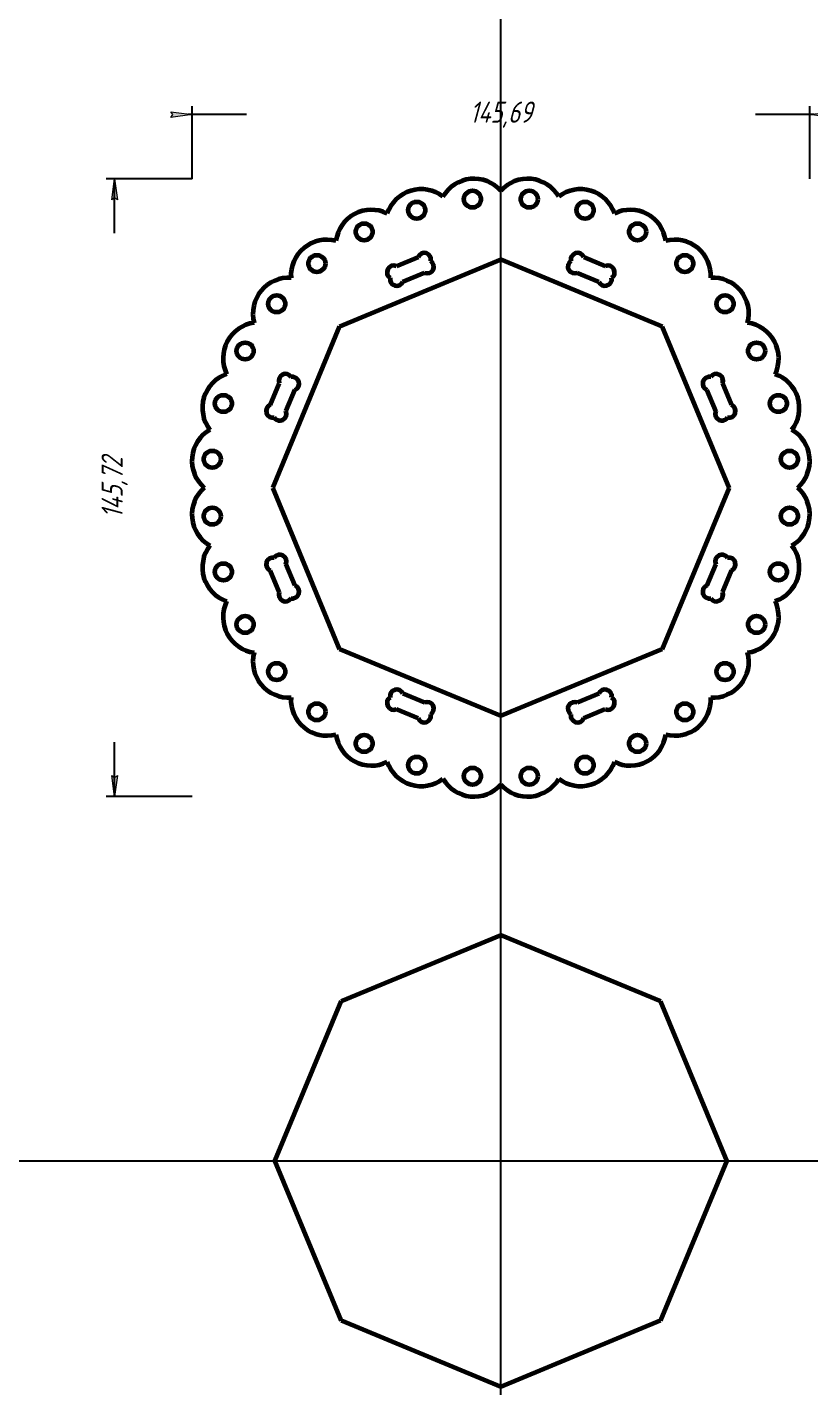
# Model space of a CAD drawing. Header units: millimetres. Extents: x 106 to 531, y -91 to 273.
# Drawn here: x 106.2 to 290.7, y -47.3 to 273.4 of the extents above; entities that cross this region are included whole.
import ezdxf

# ---------------------------------------------------------------- set-up
doc = ezdxf.new("R2010")
doc.units = ezdxf.units.MM
doc.linetypes.add('K5LT32773', pattern=[0])
doc.linetypes.add('K5LT_THIN', pattern=[0])
doc.styles.add('KDIMTEXTSTYLE', font='GOST_AU.SHX', dxfattribs={"width": 0.96, "oblique": 15, "height": 5})
doc.dimstyles.new('KDIMSTYLE (1.00)', dxfattribs={"dimtxt": 5, "dimasz": 1, "dimexe": 2, "dimexo": 0, "dimgap": 1, "dimtad": 1, "dimtxsty": 'KDIMTEXTSTYLE', "dimsah": 1, "dimcen": 0, "dimdle": 1, "dimadec": 0, "dimazin": 0, "dimtfac": 0.667, "dimtmove": 0, "dimatfit": 3, "dimfxl": 1, "dimtvp": 1, "dimtolj": 1, "dimtzin": 0, "dimarcsym": 0})

# ---------------------------------------------------------------- blocks, each defined once
blk = doc.blocks.new('KDIMARROW_01')
blk.add_hatch(color=0).paths.add_polyline_path([(0, 0), (-5, 0.658262491226197), (-4.5, 6e-16), (-5, -0.6582624912261956)])
at = {"color": 0, "linetype": 'K5LT_THIN', "lineweight": 18}
for p, q in [((-4.5, 6e-16), (-5, 0.658262491226197)), ((-5, 0.658262491226197), (0, 0)), ((0, 0), (-5, -0.6582624912261956)), ((-5, -0.6582624912261956), (-4.5, 6e-16)), ((0, 0), (-1, 0))]:
    blk.add_line(p, q, dxfattribs=at)

msp = doc.modelspace()

# ---------------------------------------------------------------- linework, layer by layer
at = {"color": 30, "linetype": 'K5LT32773', "lineweight": 60, "true_color": 0xff8000}
for p, q in [((217.8822137861328, 218.5809893920971), (179.8310420483025, 202.8196779940984)), ((198.34038941411, 219.1456383060315), (193.2499315024798, 217.0371016003446)), ((217.8822137861328, 218.5809893920971), (255.9333855239631, 202.8196779940984)), ((237.4240381581535, 219.1456383060317), (242.5144960697839, 217.0371016003448)), ((194.7806652319399, 213.3415834702993), (199.8711231435701, 215.4501201759862)), ((240.9837623403236, 213.3415834702996), (235.8933044286935, 215.4501201759864)), ((179.8310420483025, 202.8196779940984), (164.0697306503034, 164.768506256268)), ((255.9333855239631, 202.8196779940984), (271.6946969219621, 164.768506256268)), ((163.5050817363669, 184.3103306282882), (165.6136184420539, 189.4007885399186)), ((272.259345835897, 184.3103306282888), (270.1508091302102, 189.4007885399189)), ((169.3091365720991, 187.8700548104583), (167.2005998664122, 182.7795968988281)), ((266.4552910001648, 187.8700548104588), (268.5638277058517, 182.7795968988287)), ((164.0697306503037, 164.768506256268), (179.8310420483023, 126.7173345184377)), ((255.9333855239631, 126.7173345184376), (271.6946969219621, 164.768506256268)), ((163.5050817363686, 145.2266818842471), (165.6136184420554, 140.136223972617)), ((169.3091365721007, 141.6669577020771), (167.2005998664138, 146.7574156137073)), ((266.4552910001664, 141.6669577020776), (268.5638277058533, 146.7574156137078)), ((272.2593458358987, 145.2266818842477), (270.1508091302117, 140.1362239726174)), ((179.8310420483023, 126.7173345184377), (217.8822137861328, 110.9560231204386)), ((217.8822137861328, 110.9560231204389), (255.9333855239631, 126.7173345184375)), ((194.780665231942, 116.1954290422363), (199.8711231435721, 114.0868923365495)), ((240.9837623403256, 116.1954290422366), (235.8933044286955, 114.0868923365497)), ((198.340389414112, 110.3913742065042), (193.2499315024817, 112.4999109121911)), ((237.4240381581555, 110.3913742065044), (242.5144960697858, 112.4999109121914)), ((217.8822137861328, 59.25569116606178), (180.2137254806676, 43.65289243584425)), ((217.8822137861328, 59.25569116606178), (255.550702091598, 43.65289243584425)), ((180.2137254806676, 43.65289243584425), (164.6109267504496, 5.984404130378891)), ((255.550702091598, 43.65289243584425), (271.153500821816, 5.984404130378891)), ((164.6109267504499, 5.984404130378834), (180.2137254806674, -31.68408417508635)), ((255.550702091598, -31.68408417508647), (271.153500821816, 5.984404130378891)), ((180.2137254806674, -31.68408417508635), (217.8822137861328, -47.28688290530431)), ((217.8822137861328, -47.286882905304), (255.550702091598, -31.68408417508647))]:
    msp.add_line(p, q, dxfattribs=at)
at = {"color": 9, "true_color": 0xdca5c1}
for p, direction in [((217.8822137861328, 218.5809893920971), (1.83697019872103e-16, 1)), ((327.2715900059799, 5.984404130378888), (1, 0))]:
    msp.add_xline(p, direction, dxfattribs=at)
at = {"color": 30, "linetype": 'K5LT32773', "lineweight": 60, "true_color": 0xff8000}
for centre in [(211.1789760690468, 232.8276209464895), (224.5854515032191, 232.8276209464895), (198.0301023011232, 230.2121473369355), (237.7343252711427, 230.2121473369355), (185.644134044376, 225.0817113018681), (250.1202935278899, 225.0817113018681), (174.4970571127813, 217.6334726209335), (261.2673704594846, 217.6334726209335), (165.0172474214672, 208.1536629296194), (270.7471801507987, 208.1536629296194), (157.5690087405326, 197.0065859980246), (278.1954188317333, 197.0065859980246), (152.4385727054652, 184.6206177412774), (283.3258548668007, 184.6206177412774), (149.8230990959112, 171.4717439733539), (285.9413284763547, 171.4717439733539), (149.8230990959112, 158.0652685391819), (285.9413284763546, 158.0652685391817), (152.4385727054652, 144.9163947712583), (283.3258548668006, 144.9163947712581), (157.5690087405326, 132.5304265145111), (278.1954188317332, 132.530426514511), (165.0172474214672, 121.3833495829164), (270.7471801507985, 121.3833495829162), (174.4970571127813, 111.9035398916023), (261.2673704594845, 111.9035398916021), (185.644134044376, 104.4553012106676), (250.1202935278897, 104.4553012106676), (198.0301023011232, 99.32486517560024), (237.7343252711425, 99.32486517560014), (211.1789760690468, 96.70939156604624), (224.5854515032189, 96.70939156604615)]:
    msp.add_circle(centre, 2, dxfattribs=at)
for centre, radius, start, end in [((211.5397120861658, 229.1650066997312), 8.463246132199643, 41.46008616123297, 149.7899138387678), ((224.2247154861001, 229.1650066997312), 8.463246132199643, 30.2100861612322, 138.539913838767), ((199.0984474696461, 226.6902853016624), 8.463246132199643, 52.71008616123248, 161.0399138387673), ((236.6659801026198, 226.6902853016624), 8.463246132199643, 18.96008616123267, 127.2899138387675), ((187.3790324586107, 221.8359446610127), 8.463246132199643, 63.96008616123301, 172.2899138387679), ((248.3853951136552, 221.8359446610127), 8.463246132199643, 7.710086161232176, 116.039913838767), ((176.8318375996115, 214.7885343662571), 8.463246132199641, 75.21008616123251, 183.5399138387673), ((258.9325899726543, 214.7885343662571), 8.463246132199641, 356.4600861612327, 104.7899138387675), ((199.8070481719716, 218.5381283571518), 1.587499999999999, 348.9451007451955, 157.4999999999946), ((200.4786330924499, 216.9167789338478), 1.587499999999999, 247.4999999999923, 56.05489925480283), ((235.2857944798137, 216.916778933848), 1.587499999999999, 123.9451007451972, 292.5000000000098), ((235.957379400292, 218.538128357152), 1.587499999999999, 22.50000000000577, 191.0548992548045), ((192.6424215536, 215.570442842483), 1.587499999999999, 67.49999999999122, 236.0548992548028), ((243.1220060186635, 215.5704428424832), 1.587499999999999, 303.9451007451972, 112.5000000000035), ((167.8621856761436, 205.8188824427891), 8.463246132199641, 86.46008616123271, 194.7899138387675), ((193.3140064740783, 213.949093419179), 1.587499999999999, 168.9451007451955, 337.4999999999956), ((242.4504210981853, 213.9490934191792), 1.587499999999999, 202.5000000000014, 11.0548992548045), ((267.9022418961223, 205.8188824427891), 8.463246132199641, 345.2100861612325, 93.5399138387673), ((160.814775381388, 195.27168758379), 8.463246132199643, 97.71008616123223, 206.0399138387671), ((274.9496521908778, 195.27168758379), 8.463246132199643, 333.9600861612329, 82.28991383876782), ((155.9604347407384, 183.5522725727546), 8.463246132199643, 108.9600861612328, 217.2899138387676), ((167.0802771999155, 190.0082984887982), 1.587499999999999, 33.94510074519749, 202.5000000000049), ((168.7016266232195, 189.3367135683199), 1.587499999999999, 292.5000000000033, 101.0548992548047), ((267.0628009490446, 189.3367135683205), 1.587499999999999, 78.94510074519532, 247.4999999999932), ((268.6841503723485, 190.0082984887987), 1.587499999999999, 337.4999999999937, 146.0548992548025), ((279.8039928315276, 183.5522725727546), 8.463246132199643, 322.7100861612325, 71.03991383876725), ((164.1125916852467, 182.8436718704266), 1.587499999999999, 112.5000000000066, 281.0548992548047), ((165.7339411085507, 182.1720869499483), 1.587499999999999, 213.9451007451975, 22.50000000001028), ((270.0304864637134, 182.1720869499489), 1.587499999999999, 157.4999999999944, 326.0548992548025), ((271.6518358870173, 182.8436718704272), 1.587499999999999, 258.9451007451953, 67.49999999999945), ((153.4857133426696, 171.1110079562349), 8.463246132199643, 120.2100861612322, 228.539913838767), ((282.2787142295963, 171.1110079562349), 8.463246132199643, 311.4600861612329, 59.78991383876777), ((153.4857133426696, 158.4260045563009), 8.463246132199643, 131.460086161233, 239.7899138387678), ((282.2787142295962, 158.4260045563007), 8.463246132199643, 300.2100861612323, 48.53991383876703), ((155.9604347407384, 145.9847399397812), 8.463246132199643, 142.7100861612324, 251.0399138387673), ((279.8039928315275, 145.984739939781), 8.463246132199643, 288.9600861612326, 37.28991383876744), ((164.1125916852482, 146.6933406421088), 1.587499999999999, 78.94510074519525, 247.4999999999995), ((165.7339411085522, 147.364925562587), 1.587499999999999, 337.4999999999944, 146.0548992548025), ((270.0304864637149, 147.3649255625876), 1.587499999999999, 33.94510074519749, 202.5000000000102), ((271.6518358870188, 146.6933406421093), 1.587499999999999, 292.5000000000067, 101.0548992548047), ((168.701626623221, 140.2002989442154), 1.587499999999999, 258.9451007451953, 67.49999999999321), ((267.062800949046, 140.200298944216), 1.587499999999999, 112.5000000000033, 281.0548992548047), ((160.814775381388, 134.2653249287458), 8.463246132199643, 153.960086161233, 262.2899138387678), ((167.080277199917, 139.5287140237372), 1.587499999999999, 157.4999999999936, 326.0548992548025), ((268.68415037235, 139.5287140237377), 1.587499999999999, 213.9451007451975, 22.50000000000493), ((274.9496521908777, 134.2653249287456), 8.463246132199643, 277.7100861612321, 26.03991383876698), ((167.8621856761436, 123.7181300697466), 8.463246132199641, 165.2100861612325, 273.5399138387673), ((267.9022418961222, 123.7181300697465), 8.463246132199641, 266.4600861612327, 14.78991383876746), ((193.3140064740803, 115.5879190933567), 1.587499999999999, 22.50000000000145, 191.0548992548044), ((242.4504210981873, 115.5879190933569), 1.587499999999999, 348.9451007451955, 157.4999999999956), ((176.8318375996115, 114.7484781462786), 8.463246132199641, 176.4600861612327, 284.7899138387675), ((192.642421553602, 113.9665696700527), 1.587499999999999, 123.9451007451972, 292.5000000000035), ((200.4786330924519, 112.6202335786879), 1.587499999999999, 303.9451007451972, 112.5000000000098), ((235.2857944798157, 112.6202335786881), 1.587499999999999, 67.49999999999234, 236.0548992548028), ((243.1220060186655, 113.9665696700529), 1.587499999999999, 247.4999999999912, 56.05489925480283), ((258.9325899726542, 114.7484781462785), 8.463246132199641, 255.2100861612325, 3.539913838767276), ((199.8070481719736, 110.9988841553839), 1.587499999999999, 202.5000000000057, 11.0548992548045), ((235.9573794002939, 110.9988841553841), 1.587499999999999, 168.9451007451955, 337.4999999999947), ((187.3790324586107, 107.7010678515231), 8.463246132199643, 187.7100861612321, 296.039913838767), ((248.3853951136551, 107.701067851523), 8.463246132199643, 243.9600861612329, 352.2899138387677), ((199.0984474696461, 102.8467272108734), 8.463246132199643, 198.9600861612327, 307.2899138387675), ((236.6659801026196, 102.8467272108733), 8.463246132199643, 232.7100861612323, 341.0399138387672), ((211.5397120861658, 100.3720058128046), 8.463246132199643, 210.2100861612322, 318.5399138387671), ((224.2247154860999, 100.3720058128045), 8.463246132199643, 221.460086161233, 329.7899138387678)]:
    msp.add_arc(centre, radius, start, end, dxfattribs=at)

# ---------------------------------------------------------------- dimensions: what is measured, and where the dimension line sits
at = {"color": 7}
msp.add_linear_dim(base=(145.0505318773743, 252.7513586486583), p1=(290.7400149252613, 237.6274365285496), p2=(145.0505318773743, 237.6274365285496), location=(217.8952734013178, 252.7513586486583), dimstyle='KDIMSTYLE (1.00)', override={"dimexo": 0, "dimpost": '\\H5.0;\\W0.965;\\Q15;<>', "dimblk1": 'KDIMARROW_01', "dimblk2": 'KDIMARROW_01', "dimse1": 0, "dimse2": 0, "dimclrt": 7, "dimtolj": 1}, dxfattribs=at).render()
msp.add_linear_dim(base=(126.7884464598043, 237.6274365285496), p1=(145.0505318773743, 91.91106852911885), p2=(145.0505318773743, 237.6274365285496), angle=90, location=(126.7884464598043, 164.7692525288342), dimstyle='KDIMSTYLE (1.00)', override={"dimexo": 0, "dimpost": '\\H5.0;\\W0.965;\\Q15;<>', "dimblk1": 'KDIMARROW_01', "dimblk2": 'KDIMARROW_01', "dimse1": 0, "dimse2": 0, "dimclrt": 7, "dimtolj": 1}, dxfattribs=at).render()

doc.saveas('drawing.dxf')
